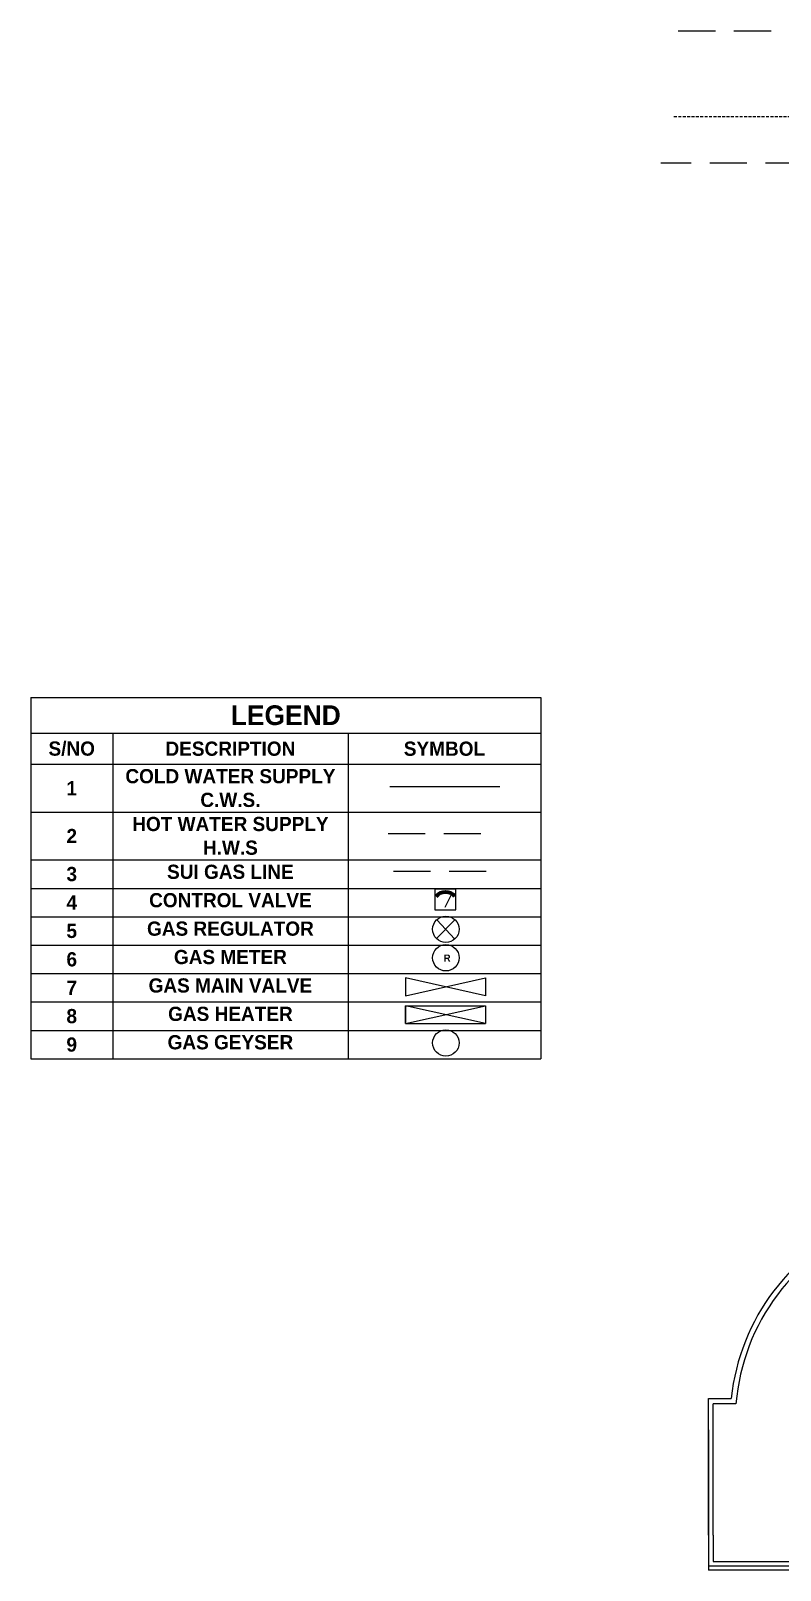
# Model space of a CAD drawing. Header units: inches. Extents: x 482566 to 494966, y -26460 to -22226.
# Drawn here: x 482566 to 484490, y -26309 to -22357 of the extents above; entities that cross this region are included whole.
import ezdxf

# ---------------------------------------------------------------- set-up
doc = ezdxf.new("R2010")
doc.units = ezdxf.units.IN
doc.header["$LTSCALE"] = 15
doc.header["$MEASUREMENT"] = 0
doc.linetypes.add('DASHED', pattern=[0.75, 0.5, -0.25])
doc.linetypes.add('TRATTEGGIATA2', pattern=[9.525, 6.35, -3.175])
for name, color, linetype in [('A-DIMENSION', 4, 'Continuous'), ('A-GLASS', 4, 'Continuous'), ('A-WALL', 7, 'Continuous'), ('COLD WATER SUPPLY', 170, 'Continuous'), ('Hot water supply', 10, 'TRATTEGGIATA2'), ('SUI GAS LINE', 30, 'TRATTEGGIATA2'), ('Water Main', 5, 'DASHED')]:
    doc.layers.add(name, color=color, linetype=linetype)
doc.styles.get("Standard").update_dxf_attribs({"font": ''})
doc.styles.get('Standard').set_extended_font_data('MicrogrammaSSi', bold=True)

# ---------------------------------------------------------------- blocks, each defined once
blk = doc.blocks.new('*T873')
at = {"color": 0, "linetype": 'ByBlock', "lineweight": -2, "transparency": 16777216}
for p, q in [((0, 0), (1309, 0)), ((0, 0), (0, -927.7)), ((1309, 0), (1309, -927.7)), ((0, -91.9), (1309, -91.9)), ((210.2, -91.9), (210.2, -927.7)), ((814.6, -91.9), (814.6, -927.7)), ((0, -171.7), (1309, -171.7)), ((0, -294.4), (1309, -294.4)), ((0, -417.1), (1309, -417.1)), ((0, -490.1), (1309, -490.1)), ((0, -563), (1309, -563)), ((0, -636), (1309, -636)), ((0, -708.9), (1309, -708.9)), ((0, -781.8), (1309, -781.8)), ((0, -854.8), (1309, -854.8)), ((0, -927.7), (1309, -927.7))]:
    blk.add_line(p, q, dxfattribs=at)
at = {"color": 0, "transparency": 16777216}
for s, insert, char_height, width, attachment_point in [('{\\fBahnschrift Light|b1|i0|c0|p34;LEGEND}', (654.5, -45.9), 50.654, 1284.686, 5), ('{\\fBahnschrift Light|b1|i0|c0|p34;S/NO}', (105.1, -131.8), 36.471, 185.869, 5), ('{\\fBahnschrift Light|b1|i0|c0|p34;DESCRIPTION}', (512.4, -131.8), 36.471, 580.076, 5), ('{\\fBahnschrift Light|b1|i0|c0|p34;SYMBOL}', (1061.8, -131.8), 36.471, 470.113, 5), ('{\\fBahnschrift Light|b1|i0|c0|p34;COLD WATER SUPPLY C.W.S.}', (512.4, -183.9), 36.471, 580.076, 2), ('{\\fBahnschrift Light|b1|i0|c0|p34;1', (105.1, -233.1), 36.471, 185.869, 5), ('{\\fBahnschrift Light|b1|i0|c0|p34;HOT WATER SUPPLY H.W.S}', (512.4, -306.6), 36.471, 580.076, 2), ('{\\fBahnschrift Light|b1|i0|c0|p34;2', (105.1, -355.8), 36.471, 185.869, 5), ('{\\fBahnschrift Light|b1|i0|c0|p34;3', (105.1, -453.6), 36.471, 185.869, 5), ('{\\fBahnschrift Light|b1|i0|c0|p34;SUI GAS LINE}', (512.4, -429.3), 36.471, 580.076, 2), ('{\\fBahnschrift Light|b1|i0|c0|p34;4', (105.1, -526.6), 36.471, 185.869, 5), ('{\\fBahnschrift Light|b1|i0|c0|p34;CONTROL VALVE}', (512.4, -502.2), 36.471, 580.076, 2), ('{\\fBahnschrift Light|b1|i0|c0|p34;5', (105.1, -599.5), 36.471, 185.869, 5), ('{\\fBahnschrift Light|b1|i0|c0|p34;GAS REGULATOR}', (512.4, -575.2), 36.471, 580.076, 2), ('{\\fBahnschrift Light|b1|i0|c0|p34;6', (105.1, -672.4), 36.471, 185.869, 5), ('{\\fBahnschrift Light|b1|i0|c0|p34;GAS METER}', (512.4, -648.1), 36.471, 580.076, 2), ('{\\fBahnschrift Light|b1|i0|c0|p34;7', (105.1, -745.4), 36.471, 185.869, 5), ('{\\fBahnschrift Light|b1|i0|c0|p34;GAS MAIN VALVE}', (512.4, -721.1), 36.471, 580.076, 2), ('{\\fBahnschrift Light|b1|i0|c0|p34;8', (105.1, -818.3), 36.471, 185.869, 5), ('{\\fBahnschrift Light|b1|i0|c0|p34;GAS HEATER}', (512.4, -794), 36.471, 580.076, 2), ('{\\fBahnschrift Light|b1|i0|c0|p34;GAS GEYSER}', (512.4, -866.9), 36.471, 580.076, 2), ('{\\fBahnschrift Light|b1|i0|c0|p34;9', (105.1, -891.3), 36.471, 185.869, 5)]:
    blk.add_mtext(s, dxfattribs=dict(at, insert=insert, char_height=char_height, width=width, attachment_point=attachment_point))

msp = doc.modelspace()

# ---------------------------------------------------------------- linework, layer by layer
for p, q in [((483607.5, -24686.7), (483654.7, -24639.5)), ((483609.1, -24639.5), (483654.7, -24689)), ((483631.9, -24663.5), (483631.9, -24663.5)), ((483631.9, -24663.5), (483631.9, -24663.5)), ((483631.9, -24663.5), (483631.9, -24663.5)), ((483631.9, -24663.5), (483631.9, -24663.5)), ((483733.3, -24834.2), (483528.1, -24788.4)), ((483528.1, -24788.4), (483528.1, -24834.2)), ((483528.1, -24834.2), (483733.3, -24788.4)), ((483733.3, -24788.4), (483733.3, -24834.2)), ((483528.1, -24905.5), (483528.1, -24859.7)), ((483528.1, -24859.7), (483733.3, -24859.7)), ((483733.3, -24905.5), (483528.1, -24859.7)), ((483528.1, -24859.7), (483528.1, -24905.5)), ((483528.1, -24905.5), (483733.3, -24859.7)), ((483733.3, -24859.7), (483733.3, -24905.5)), ((483528.1, -24905.5), (483733.3, -24905.5)), ((484306.4, -25867.7, 6.9), (484364.2, -25867.7, 6.9)), ((484306.4, -25881.2, 6.9), (484306.4, -25867.7, 6.9)), ((484376.5, -25881.2, 6.9), (484317.7, -25881.2, 6.9)), ((484317.7, -25948.7, 6.9), (484317.7, -25881.2, 6.9)), ((484306.4, -25948.7, 6.9), (484306.4, -26218.7, 6.9)), ((484317.7, -26218.7, 6.9), (484317.7, -25948.7, 6.9))]:
    msp.add_line(p, q)
for centre in [(483631.9, -24663.5), (483631.9, -24736.5), (483631.9, -24955.3)]:
    msp.add_circle(centre, 33.9)
for radius, start, end in [(553.5, 111.6375, 173.9596), (540, 110.9074, 175.247)]:
    msp.add_arc((484914.7, -25926, 6.9), radius, start, end)
at = {"layer": 'A-DIMENSION', "color": 8}
for p, q in [((484306.4, -26297.5, 6.9), (484306.4, -26299.7, 6.9)), ((484306.4, -26297.5, 6.9), (484306.4, -26308.7, 6.9)), ((484585.7, -26308.7, 6.9), (484306.4, -26308.7, 6.9))]:
    msp.add_line(p, q, dxfattribs=at)
at = {"layer": 'A-GLASS'}
for p, q in [((484317.7, -25948.7, 6.9), (484317.7, -25881.2, 6.9)), ((484306.4, -25951, 6.9), (484306.4, -25948.7, 6.9)), ((484306.4, -26218.7, 6.9), (484306.4, -25951, 6.9)), ((484317.7, -26218.7, 6.9), (484317.7, -25948.7, 6.9))]:
    msp.add_line(p, q, dxfattribs=at)
at = {"layer": 'A-WALL'}
for p, q in [((484306.4, -25948.7, 6.9), (484306.4, -25881.2, 6.9)), ((484306.4, -26218.7, 6.9), (484306.4, -26297.5, 6.9)), ((484317.7, -26218.7, 6.9), (484317.7, -26286.2, 6.9)), ((484306.4, -26297.5, 6.9), (484585.7, -26297.5, 6.9)), ((484317.7, -26286.2, 6.9), (484585.7, -26286.2, 6.9))]:
    msp.add_line(p, q, dxfattribs=at)
at = {"layer": 'COLD WATER SUPPLY'}
msp.add_line((483488.4, -24297.1), (483770.8, -24297.1), dxfattribs=at)
at = {"layer": 'Defpoints'}
for p, q in [((483604, -24559.5), (483657.8, -24559.5)), ((483604, -24559.5), (483604, -24613.2)), ((483604, -24559.5), (483604, -24579.5)), ((483629.9, -24606.4), (483647.2, -24572.8)), ((483657.8, -24613.2), (483657.8, -24559.5)), ((483604, -24613.2), (483657.8, -24613.2))]:
    msp.add_line(p, q, dxfattribs=at)
at = {"layer": 'Defpoints', "lineweight": 200}
msp.add_arc((483631.1, -24598.8), 30.9, 38.6822, 141.3178, dxfattribs=at)
at = {"layer": 'Hot water supply'}
msp.add_line((483483.9, -24417.4), (483769.3, -24417.4), dxfattribs=at)
at = {"layer": 'SUI GAS LINE'}
for p, q in [((484228.5, -22357), (487809, -22357)), ((487262.2, -22696.6), (484184, -22696.6)), ((483497.3, -24513.9), (483773.7, -24513.9))]:
    msp.add_line(p, q, dxfattribs=at)
at = {"layer": 'Water Main'}
msp.add_line((484217.5, -22576.8, 10.4), (487828.5, -22576.8, 10.4), dxfattribs=at)

# ---------------------------------------------------------------- block references
msp.add_blockref('*T873', (482566.5, -24068.3))

# ---------------------------------------------------------------- texts
at = {"insert": (483626.7, -24728.4), "char_height": 17.9, "attachment_point": 1}
msp.add_mtext_dynamic_manual_height_columns('R', width=102.03, gutter_width=3.58, heights=[0], dxfattribs=at)

doc.saveas('drawing.dxf')
